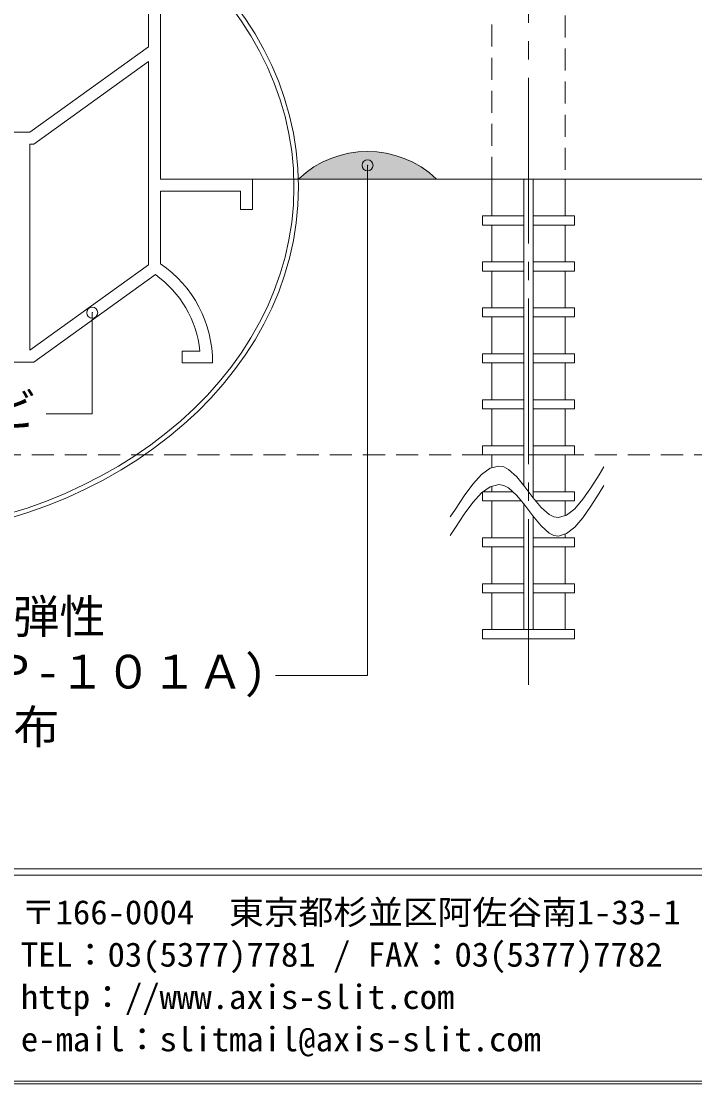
# Model space of a CAD drawing. Units: millimetres at full size, sheet at 1:2; details may follow other scales. Extents: x -874 to 280, y -194 to 194.
# Drawn here: x -634.1 to -560.9, y -194.2 to -78.6 of the extents above; entities that cross this region are included whole.
import ezdxf
from ezdxf.enums import TextEntityAlignment as Align

# ---------------------------------------------------------------- set-up
doc = ezdxf.new("R2010")
doc.units = ezdxf.units.MM
doc.header["$LTSCALE"] = 2
doc.header["$PDMODE"] = 32
doc.header["$PDSIZE"] = 1.2
doc.linetypes.add('CHAIN2', pattern=[12, 9, -1, 1, -1])
doc.linetypes.add('DASHED1', pattern=[1.8, 1.2, -0.6])
doc.layers.add('0-0_', color=7, linetype='Continuous', lineweight=9)
doc.layers.add('1-0_', color=5, linetype='Continuous', lineweight=9)
doc.styles.add('ＭＳ ゴシック', font='')
doc.styles.get('ＭＳ ゴシック').set_extended_font_data('MS Gothic')

msp = doc.modelspace()

# ---------------------------------------------------------------- hatches: boundary and pattern name
at = {"layer": '1-0_'}
msp.add_hatch(color=8, dxfattribs=at).paths.add_polyline_path([(-604, -95.8, -0.4), (-589, -95.8)])

# ---------------------------------------------------------------- linework, layer by layer
at = {"layer": '0-0_'}
for p, q in [((-314, -170.8), (-874, -170.8)), ((-314, -171.5), (-874, -171.5)), ((-874.28, -194.18), (-313.72, -194.18))]:
    msp.add_line(p, q, dxfattribs=at)
msp.add_lwpolyline([(-314, 193.9), (-314, -193.9), (-874, -193.9)], dxfattribs=at)
at = {"layer": '1-0_', "color": 6, "linetype": 'CHAIN2'}
msp.add_line((-579, -150.8), (-579, 159.2), dxfattribs=at)
at = {"layer": '1-0_', "color": 4}
for p, q in [((-619, -70.8), (-619, -95.8)), ((-583, -99.8), (-583, -95.8)), ((-579.5, -129.15), (-579.5, -95.8)), ((-578.5, -130.44), (-578.5, -95.8)), ((-575, -99.8), (-575, -95.8)), ((-583, -104.8), (-583, -100.8)), ((-575, -104.8), (-575, -100.8)), ((-583, -109.8), (-583, -105.8)), ((-575, -109.8), (-575, -105.8)), ((-583, -114.8), (-583, -110.8)), ((-575, -114.8), (-575, -110.8)), ((-583, -119.8), (-583, -115.8)), ((-575, -119.8), (-575, -115.8)), ((-583, -124.8), (-583, -120.8)), ((-575, -124.8), (-575, -120.8)), ((-583, -127.212), (-583, -125.8)), ((-575, -129.8), (-575, -125.8)), ((-583, -129.8), (-583, -129.212)), ((-583, -134.8), (-583, -130.8)), ((-579.5, -144.8), (-579.5, -131.15)), ((-575, -132.388), (-575, -130.8)), ((-578.5, -144.8), (-578.5, -132.44)), ((-575, -134.8), (-575, -134.388)), ((-583, -139.8), (-583, -135.8)), ((-575, -139.8), (-575, -135.8)), ((-583, -144.8), (-583, -140.8)), ((-575, -144.8), (-575, -140.8))]:
    msp.add_line(p, q, dxfattribs=at)
at = {"layer": '1-0_', "color": 4, "linetype": 'DASHED1'}
for p, q in [((-583, -95.8), (-583, -70.8)), ((-575, -70.8), (-575, -95.8))]:
    msp.add_line(p, q, dxfattribs=at)
at = {"layer": '1-0_', "color": 7}
for p, q in [((-620.3, -81.422), (-633.2, -90.7)), ((-633.2, -90.7), (-641.35, -90.7)), ((-619, -95.8), (-432, -95.8)), ((-609, -95.8), (-619, -95.8)), ((-632.781, -115.7), (-619.565, -106.194)), ((-626.429, -110.33), (-626.429, -121.33)), ((-641.548, -115.7), (-632.781, -115.7)), ((-626.429, -121.33), (-631.429, -121.33))]:
    msp.add_line(p, q, dxfattribs=at)
at = {"layer": '1-0_'}
for p, q in [((-579.5, -99.8), (-584, -99.8)), ((-574, -99.8), (-578.5, -99.8)), ((-574, -100.8), (-574, -99.8)), ((-578.5, -100.8), (-574, -100.8)), ((-579.5, -104.8), (-584, -104.8)), ((-574, -104.8), (-578.5, -104.8)), ((-574, -105.8), (-574, -104.8)), ((-578.5, -105.8), (-574, -105.8)), ((-579.5, -109.8), (-584, -109.8)), ((-574, -109.8), (-578.5, -109.8)), ((-578.5, -110.8), (-574, -110.8)), ((-574, -110.8), (-574, -109.8)), ((-579.5, -114.8), (-584, -114.8)), ((-574, -114.8), (-578.5, -114.8)), ((-574, -115.8), (-574, -114.8)), ((-578.5, -115.8), (-574, -115.8)), ((-579.5, -119.8), (-584, -119.8)), ((-574, -119.8), (-578.5, -119.8)), ((-574, -120.8), (-574, -119.8)), ((-578.5, -120.8), (-574, -120.8)), ((-579.5, -124.8), (-584, -124.8)), ((-574, -124.8), (-578.5, -124.8)), ((-578.5, -125.8), (-574, -125.8)), ((-574, -125.8), (-574, -124.8)), ((-584, -129.8), (-584, -130.8)), ((-580.715, -129.8), (-584, -129.8)), ((-574, -129.8), (-578.5, -129.8)), ((-574, -130.8), (-574, -129.8)), ((-584, -130.8), (-579.786, -130.8)), ((-578.219, -130.8), (-574, -130.8)), ((-579.5, -134.8), (-584, -134.8)), ((-574, -134.8), (-578.5, -134.8)), ((-574, -135.8), (-574, -134.8)), ((-578.5, -135.8), (-574, -135.8)), ((-579.5, -139.8), (-584, -139.8)), ((-574, -139.8), (-578.5, -139.8)), ((-574, -140.8), (-574, -139.8)), ((-578.5, -140.8), (-574, -140.8)), ((-574, -144.8), (-584, -144.8)), ((-574, -145.8), (-574, -144.8))]:
    msp.add_line(p, q, dxfattribs=at)
at = {"layer": '1-0_', "color": 7, "linetype": 'DASHED1'}
msp.add_line((-669, -125.8), (-432, -125.8), dxfattribs=at)
at = {"layer": '1-0_', "color": 7}
for points in [[(-619, -95.8), (-619, -70.8), (-622.3, -70.8), (-622.3, -72.1), (-620.3, -72.1), (-620.3, -81.422)], [(-596.5, -94.3), (-596.5, -149.8), (-606.5, -149.8)], [(-619, -105.003), (-619, -97.1), (-610.3, -97.1), (-610.3, -99.1), (-609, -99.1), (-609, -95.8)], [(-614.723, -114.5), (-616.65, -114.5), (-616.65, -115.8), (-613.35, -115.8)]]:
    msp.add_lwpolyline(points, dxfattribs=at)
msp.add_lwpolyline([(-620.3, -83.023), (-620.3, -105.122), (-633.2, -114.4), (-633.2, -92), (-632.781, -92)], close=True, dxfattribs=at)
at = {"layer": '1-0_'}
for points in [[(-584, -99.8), (-584, -100.8), (-579.5, -100.8)], [(-584, -104.8), (-584, -105.8), (-579.5, -105.8)], [(-584, -109.8), (-584, -110.8), (-579.5, -110.8)], [(-584, -114.8), (-584, -115.8), (-579.5, -115.8)], [(-584, -119.8), (-584, -120.8), (-579.5, -120.8)], [(-584, -124.8), (-584, -125.8), (-579.5, -125.8)], [(-584, -134.8), (-584, -135.8), (-579.5, -135.8)], [(-584, -139.8), (-584, -140.8), (-579.5, -140.8)], [(-584, -144.8), (-584, -145.8), (-574, -145.8)]]:
    msp.add_lwpolyline(points, dxfattribs=at)
at = {"layer": '1-0_', "color": 3}
for points in [[(-587.5, -132.544), (-586.948, -131.682), (-585.997, -130.249), (-585.047, -128.969), (-584.101, -127.939), (-583.16, -127.253), (-582.225, -127.01), (-581.685, -127.11), (-581.167, -127.387), (-580.279, -128.199), (-579.395, -129.278), (-578.515, -130.44), (-577.638, -131.505), (-576.76, -132.289), (-576.251, -132.544), (-575.741, -132.617), (-574.861, -132.345), (-573.98, -131.651), (-573.097, -130.627), (-572.214, -129.365), (-571.33, -127.957), (-570.817, -127.11)], [(-587.5, -134.544), (-586.948, -133.682), (-585.997, -132.249), (-585.047, -130.969), (-584.101, -129.939), (-583.16, -129.253), (-582.225, -129.01), (-581.685, -129.11), (-581.167, -129.387), (-580.279, -130.199), (-579.395, -131.278), (-578.515, -132.44), (-577.638, -133.505), (-576.76, -134.289), (-576.251, -134.544), (-575.741, -134.617), (-574.861, -134.345), (-573.98, -133.651), (-573.097, -132.627), (-572.214, -131.365), (-571.33, -129.957), (-570.817, -129.11)]]:
    msp.add_lwpolyline(points, dxfattribs=at)
at = {"layer": '1-0_', "color": 2}
msp.add_arc((-596.5, -103.675), 10.875, 46.39718, 133.60282, dxfattribs=at)
at = {"layer": '1-0_', "color": 7}
for centre, radius, start, end in [((-626.302, -115.701), 12.953, 359.5626, 55.68335), ((-626.256, -115.659), 11.592, 5.73792, 54.74091)]:
    msp.add_arc(centre, radius, start, end, dxfattribs=at)
at = {"layer": '1-0_', "color": 134}
for major_axis, ratio in [((48, 0), 0.8), ((47.5, 0), 0.797895)]:
    msp.add_ellipse((-652, -96.65), major_axis=major_axis, ratio=ratio, dxfattribs=at)
at = {"layer": '1-0_', "color": 2}
for p in [(-596.5, -94.3), (-626.429, -110.33)]:
    msp.add_point(p, dxfattribs=at)

# ---------------------------------------------------------------- texts
at = {"layer": '0-0_', "style": 'ＭＳ ゴシック', "width": 1.05}
for s, p in [('〒166-0004\u3000東京都杉並区阿佐谷南1-33-1\u3000第二東都ビル2F', (-634.192, -177.64)), ('TEL：03(5377)7781 / FAX：03(5377)7782', (-634.192, -182.24)), ('http：//www.axis-slit.com', (-634.192, -186.84)), ('e-mail：slitmail@axis-slit.com', (-634.192, -191.44))]:
    msp.add_text(s, height=2.639, dxfattribs=at).set_placement(p, align=Align.BOTTOM_LEFT)
at = {"layer": '1-0_', "color": 7, "style": 'ＭＳ ゴシック'}
for s, p in [('塩ビ', (-642.429, -123.83)), ('水膨張性一液弾性', (-665, -146.3)), ('シーラント(Ｐ-１０１Ａ)', (-665, -152.3)), ('※現場にて塗布', (-665, -158.3))]:
    msp.add_text(s, height=3.666, dxfattribs=at).set_placement(p, align=Align.BOTTOM_LEFT)

doc.saveas('drawing.dxf')
